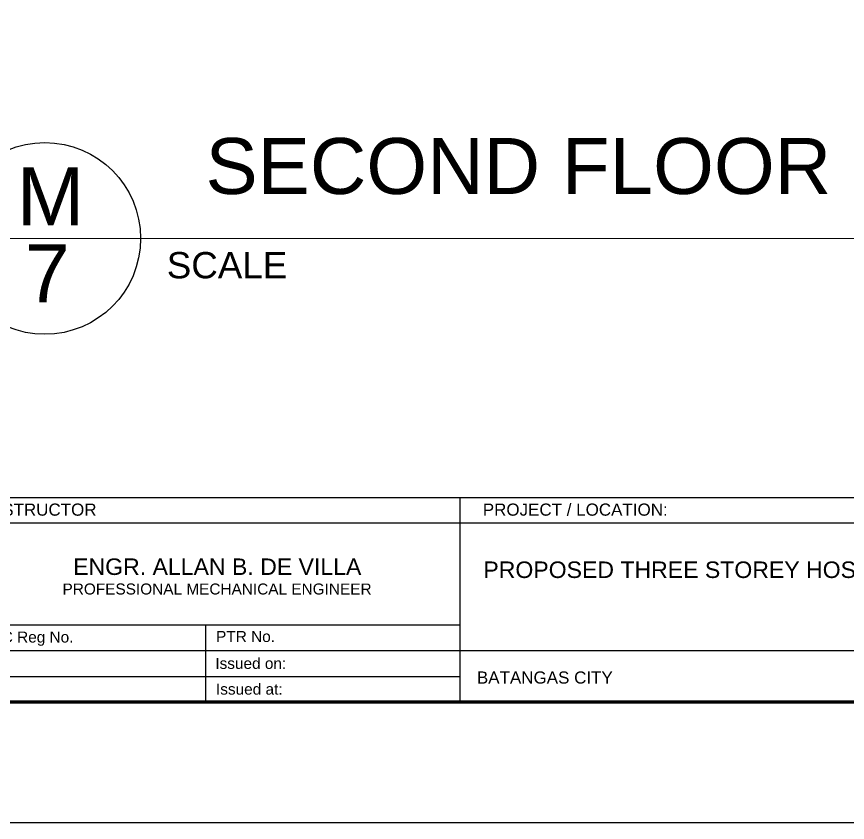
# Model space of a CAD drawing. Header units: millimetres. Extents: x -116 to 421, y 1 to 342.
# Drawn here: x -81.05 to -60.28, y 218.98 to 239.13 of the extents above; entities that cross this region are included whole.
import ezdxf

# ---------------------------------------------------------------- set-up
doc = ezdxf.new("R2010")
doc.units = ezdxf.units.MM
doc.header["$MEASUREMENT"] = 0
doc.layers.add('template', color=7, linetype='Continuous')
doc.styles.add('arial', font='arial.ttf')
doc.styles.get("Standard").update_dxf_attribs({"font": 'arial.ttf'})

msp = doc.modelspace()

# ---------------------------------------------------------------- linework, layer by layer
at = {"color": 0, "linetype": 'ByBlock', "lineweight": 9}
for p, q in [((-77.742, 233.588), (-82.748, 233.588)), ((-39.772, 233.588), (-77.742, 233.588))]:
    msp.add_line(p, q, dxfattribs=at)
msp.add_circle((-80.351, 233.588), 2.398)
at = {"layer": 'template'}
for p, q in [((-109.507, 227.113), (-19.256, 227.113)), ((-69.961, 221.993), (-69.961, 227.113)), ((-93.66, 226.473), (-37.09, 226.473)), ((-93.66, 223.923), (-69.961, 223.923)), ((-76.327, 223.923), (-76.327, 221.993)), ((-93.66, 223.279), (-58.184, 223.279)), ((-93.66, 222.636), (-69.961, 222.636)), ((-82.251, 222.636), (-71.917, 222.636)), ((-115.524, 218.984), (-16.248, 218.984))]:
    msp.add_line(p, q, dxfattribs=at)
at = {"layer": 'template', "linetype": 'Continuous', "const_width": 0.0853}
msp.add_lwpolyline([(-109.507, 221.993), (-19.256, 221.993), (-19.256, 286.372), (-109.507, 286.372)], close=True, dxfattribs=at)

# ---------------------------------------------------------------- texts
at = {"color": 0, "linetype": 'ByBlock', "lineweight": 9}
for s, height, p in [('SECOND FLOOR DUCTING LAYOUT', 1.4, (-76.329, 234.699)), ('SCALE                                                                                                                              1:400', 0.657637, (-77.298, 232.59))]:
    msp.add_text(s, height=height, dxfattribs=at).set_placement(p)
at = {"char_height": 1.452, "attachment_point": 1, "style": 'arial'}
for s, insert in [('M', (-81.048, 235.367)), ('7', (-80.849, 233.44))]:
    msp.add_mtext_dynamic_manual_height_columns(s, width=1.87265, gutter_width=1, heights=[0], dxfattribs=dict(at, insert=insert))
at = {"layer": 'template', "style": 'arial'}
for s, height, p in [('INSTRUCTOR', 0.304, (-81.838, 226.654)), ('PROJECT / LOCATION:', 0.30402, (-69.396, 226.654)), ('PROJECT / LOCATION:', 0.30402, (-69.396, 226.654)), ('PROJECT / LOCATION:', 0.30402, (-69.396, 226.654)), ('ENGR. ALLAN B. DE VILLA', 0.41257, (-79.639, 225.172)), ('PROPOSED THREE STOREY HOSPITAL', 0.41257, (-69.381, 225.096)), ('PROFESSIONAL MECHANICAL ENGINEER', 0.27505, (-79.905, 224.683)), ('PRC Reg No.', 0.27505, (-81.959, 223.482)), ('PTR No.', 0.275, (-76.065, 223.496)), ('Issued on:', 0.275, (-76.084, 222.823)), ('BATANGAS CITY', 0.30402, (-69.543, 222.455)), ('Issued at:', 0.275, (-76.068, 222.179))]:
    msp.add_text(s, height=height, dxfattribs=at).set_placement(p)

doc.saveas('drawing.dxf')
